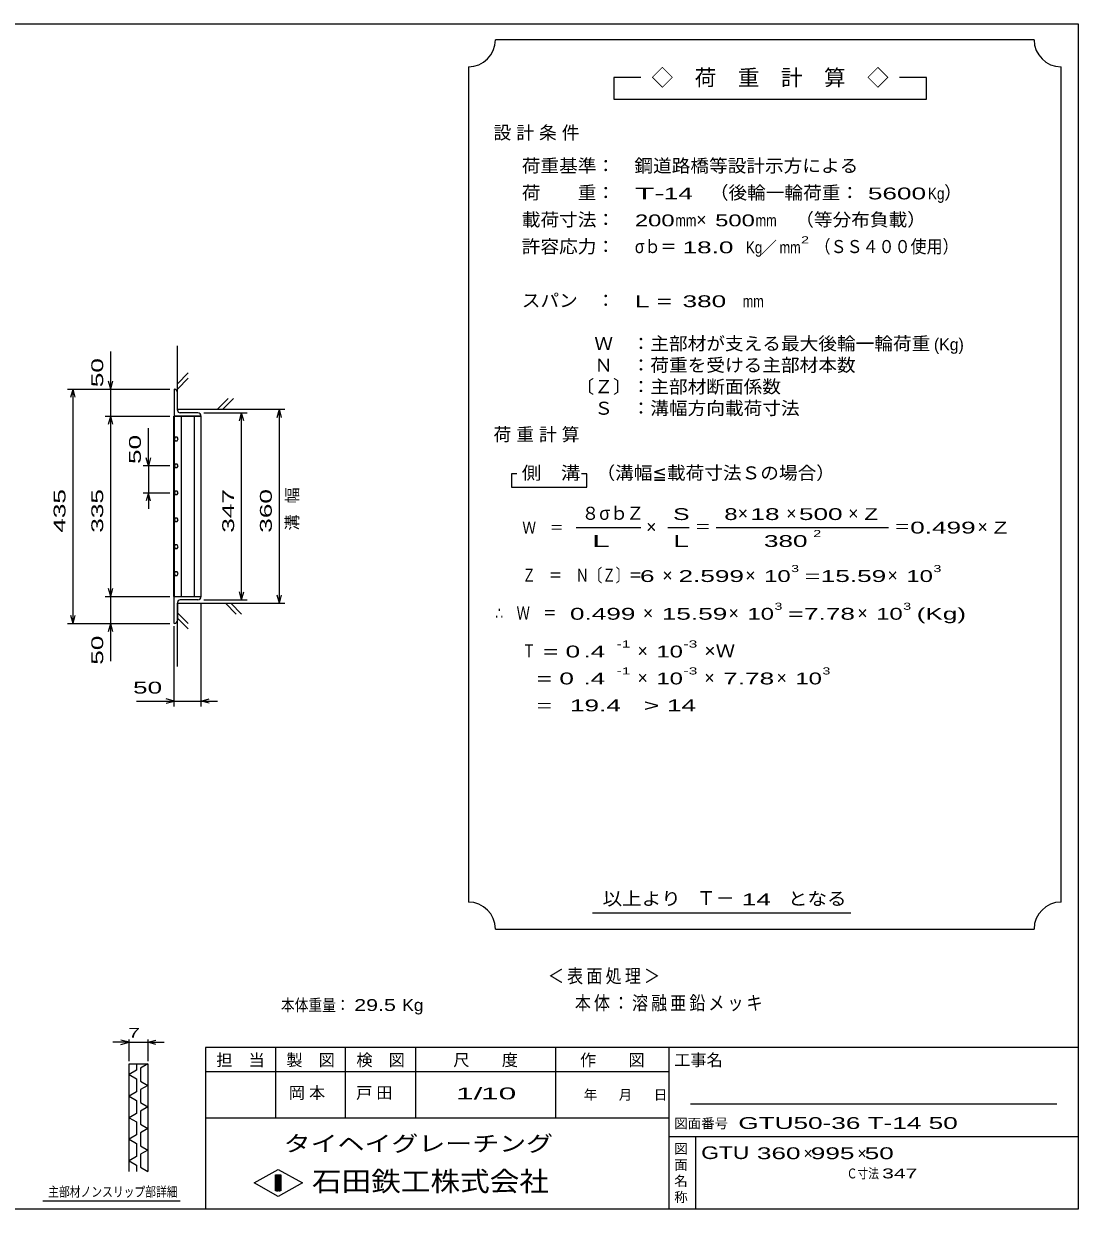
# Model space of a CAD drawing. Units: millimetres, scale not verified, with parts at other scales. Extents: x -1820 to 1731, y -1282 to 1054.
# Drawn here: x -227 to 1731, y -1146 to 1054 of the extents above; entities that cross this region are included whole.
import ezdxf
from ezdxf.enums import TextEntityAlignment as Align

# ---------------------------------------------------------------- set-up
doc = ezdxf.new("R2010")
doc.units = ezdxf.units.MM
doc.header["$LTSCALE"] = 10
for name, color, linetype, lineweight in [('0_2', 150, 'Continuous', 25), ('16', 3, 'Continuous', 25), ('22', 4, 'Continuous', 25), ('32', 4, 'Continuous', 25), ('54', 2, 'Continuous', 25), ('56', 2, 'Continuous', 25)]:
    doc.layers.add(name, color=color, linetype=linetype, lineweight=lineweight)
doc.styles.add('ベクトル', font='')
doc.styles.get('ベクトル').set_extended_font_data('ベクトル')

msp = doc.modelspace()

# ---------------------------------------------------------------- linework, layer by layer
at = {"layer": '0_2'}
for p, q in [((-1729, 1053.5), (1731, 1053.5)), ((1731, 1053.5), (1731, -1146.5)), ((1731, -846.5), (111, -846.5)), ((111, -846.5), (111, -1146.5)), ((241, -846.5), (241, -976.5)), ((371, -976.5), (371, -846.5)), ((501, -846.5), (501, -976.5)), ((761, -976.5), (761, -846.5)), ((971, -846.5), (971, -1146.5)), ((971, -891.5), (111, -891.5)), ((1691, -951.5), (1011, -951.5)), ((111, -976.5), (971, -976.5)), ((971, -1011.5), (1731, -1011.5)), ((1021, -1146.5), (1021, -1011.5)), ((201, -1097.5), (246, -1072.5)), ((246, -1072.5), (291, -1097.5)), ((246, -1122.5), (201, -1097.5)), ((241, -1082.5), (251, -1082.5)), ((241, -1112.5), (241, -1082.5)), ((241, -1082.5), (243, -1082.5)), ((243, -1082.5), (243, -1112.5)), ((245, -1112.5), (245, -1082.5)), ((245, -1082.5), (247, -1082.5)), ((291, -1097.5), (246, -1122.5)), ((247, -1082.5), (247, -1112.5)), ((249, -1112.5), (249, -1082.5)), ((249, -1082.5), (251, -1082.5)), ((251, -1082.5), (251, -1112.5)), ((251, -1082.5), (251, -1112.5)), ((251, -1112.5), (241, -1112.5)), ((243, -1112.5), (245, -1112.5)), ((247, -1112.5), (249, -1112.5)), ((1731, -1146.5), (-1729, -1146.5))]:
    msp.add_line(p, q, dxfattribs=at)
at = {"layer": '16'}
for p, q in [((53, 375.5), (53, 325.5)), ((59, 336.5), (59, 369.5)), ((97, 331.5), (64, 331.5)), ((52.3, -9.5), (52.3, 325.5)), ((52.3, 325.5), (53, 325.5)), ((53, 325.5), (103, 325.5)), ((53, 325.5), (53, -9.5)), ((103, 325.5), (53, 325.5)), ((65.5, 325.5), (65.5, -9.5)), ((90.5, -9.5), (90.5, 325.5)), ((103, -9.5), (103, 325.5)), ((54.85, 286.24), (53, 282.98)), ((58.6, 286.26), (54.85, 286.24)), ((60.5, 283), (58.6, 286.26)), ((53, 282.98), (54.9, 279.74)), ((54.9, 279.74), (58.65, 279.76)), ((58.65, 279.76), (60.5, 283.02)), ((54.85, 236.24), (53, 232.98)), ((53, 232.98), (54.9, 229.74)), ((58.6, 236.26), (54.85, 236.24)), ((54.9, 229.74), (58.65, 229.76)), ((60.5, 233), (58.6, 236.26)), ((58.65, 229.76), (60.5, 233.02)), ((54.85, 186.24), (53, 182.98)), ((53, 182.98), (54.9, 179.74)), ((58.6, 186.26), (54.85, 186.24)), ((54.9, 179.74), (58.65, 179.76)), ((60.5, 183), (58.6, 186.26)), ((58.65, 179.76), (60.5, 183.02)), ((54.85, 136.24), (53, 132.98)), ((53, 132.98), (54.9, 129.74)), ((58.6, 136.26), (54.85, 136.24)), ((60.5, 133), (58.6, 136.26)), ((58.65, 129.76), (60.5, 133.02)), ((54.9, 129.74), (58.65, 129.76)), ((54.85, 86.24), (53, 82.98)), ((53, 82.98), (54.9, 79.74)), ((58.6, 86.26), (54.85, 86.24)), ((54.9, 79.74), (58.65, 79.76)), ((60.5, 83), (58.6, 86.26)), ((58.65, 79.76), (60.5, 83.02)), ((54.85, 36.24), (53, 32.98)), ((53, 32.98), (54.9, 29.74)), ((58.6, 36.26), (54.85, 36.24)), ((54.9, 29.74), (58.65, 29.76)), ((60.5, 33), (58.6, 36.26)), ((58.65, 29.76), (60.5, 33.02)), ((53, -9.5), (52.3, -9.5)), ((53, -9.5), (103, -9.5)), ((53, -59.5), (53, -9.5)), ((53, -9.5), (103, -9.5)), ((59, -20.5), (59, -53.5)), ((97, -15.5), (64, -15.5))]:
    msp.add_line(p, q, dxfattribs=at)
for centre, radius, start, end in [((53, 369.5), 6, 0, 90), ((64, 336.5), 5, 180, 270), ((97, 325.5), 6, 0, 90), ((64, -20.5), 5, 90, 180), ((97, -9.5), 6, 270, 0), ((53, -53.5), 6, 270, 0)]:
    msp.add_arc(centre, radius, start, end, dxfattribs=at)
at = {"layer": '22'}
for p, q in [((-65, 375.5), (-65, 445.5)), ((59, 338), (59, 455.5)), ((59, 385.5), (79, 405.5)), ((-145, 375.5), (45, 375.5)), ((-139, 360.5), (-135, 375.5)), ((-131, 360.5), (-135, 375.5)), ((-135, -59.5), (-135, 375.5)), ((-75, 375.5), (45, 375.5)), ((-65, 375.5), (-69, 390.5)), ((-65, 375.5), (-61, 390.5)), ((-65, 325.5), (-65, 375.5)), ((59, 375.5), (79, 395.5)), ((133, 338), (153, 358)), ((143, 338), (163, 358)), ((59, 338), (258, 338)), ((108, 331.5), (188, 331.5)), ((174, 316.5), (178, 331.5)), ((182, 316.5), (178, 331.5)), ((178, -15.5), (178, 331.5)), ((244, 323), (248, 338)), ((252, 323), (248, 338)), ((248, -22), (248, 338)), ((-75, 325.5), (45, 325.5)), ((-69, 310.5), (-65, 325.5)), ((-61, 310.5), (-65, 325.5)), ((-65, -9.5), (-65, 325.5)), ((5, 233), (5, 303)), ((5, 233), (1, 248)), ((9, 248), (5, 233)), ((45, 233), (-5, 233)), ((5, 233), (5, 183)), ((-5, 183), (45, 183)), ((5, 183), (1, 168)), ((9, 168), (5, 183)), ((5, 183), (5, 153)), ((-65, -9.5), (-69, 5.5)), ((-65, -9.5), (-61, 5.5)), ((-75, -9.5), (45, -9.5)), ((-65, -59.5), (-65, -9.5)), ((59, -22), (258, -22)), ((59, -139.5), (59, -22)), ((108, -15.5), (188, -15.5)), ((168, -42), (148, -22)), ((178, -42), (158, -22)), ((178, -15.5), (174, -0.5)), ((178, -15.5), (182, -0.5)), ((248, -22), (244, -7)), ((248, -22), (252, -7)), ((79, -59.5), (59, -39.5)), ((103, -213.5), (103, -23.5)), ((-145, -59.5), (45, -59.5)), ((-135, -59.5), (-139, -44.5)), ((-135, -59.5), (-131, -44.5)), ((-75, -59.5), (45, -59.5)), ((-69, -74.5), (-65, -59.5)), ((-61, -74.5), (-65, -59.5)), ((-65, -129.5), (-65, -59.5)), ((53, -213.5), (53, -64.5)), ((79, -69.5), (59, -49.5)), ((-17, -203.5), (53, -203.5)), ((53, -203.5), (38, -199.5)), ((38, -207.5), (53, -203.5)), ((53, -203.5), (103, -203.5)), ((103, -203.5), (118, -199.5)), ((118, -207.5), (103, -203.5)), ((103, -203.5), (133, -203.5))]:
    msp.add_line(p, q, dxfattribs=at)
at = {"layer": '32'}
for p, q in [((-31, -836.5), (-46, -832.5)), ((-31, -871.5), (-31, -831.5)), ((4, -831.5), (4, -871.5)), ((4, -836.5), (19, -832.5)), ((-31, -836.5), (-61, -836.5)), ((-46, -840.5), (-31, -836.5)), ((-31, -836.5), (4, -836.5)), ((19, -840.5), (4, -836.5)), ((4, -836.5), (34, -836.5)), ((-31, -876.5), (4, -876.5)), ((-31, -1076.5), (-31, -876.5)), ((-17, -876.5), (-17, -888.5)), ((4, -876.5), (-10, -884.5)), ((4, -876.5), (4, -1076.5)), ((-17, -888.5), (-31, -896.5)), ((-31, -896.5), (-17, -904.5)), ((-10, -884.5), (-10, -908.5)), ((-17, -904.5), (-17, -928.5)), ((-10, -908.5), (4, -916.5)), ((4, -916.5), (-10, -924.5)), ((-17, -928.5), (-31, -936.5)), ((-31, -936.5), (-17, -944.5)), ((-17, -944.5), (-17, -968.5)), ((-10, -924.5), (-10, -948.5)), ((-10, -948.5), (4, -956.5)), ((4, -956.5), (-10, -964.5)), ((-10, -964.5), (-10, -988.5)), ((-17, -968.5), (-31, -976.5)), ((-31, -976.5), (-17, -984.5)), ((-17, -984.5), (-17, -1008.5)), ((-10, -988.5), (4, -996.5)), ((-17, -1008.5), (-31, -1016.5)), ((4, -996.5), (-10, -1004.5)), ((-10, -1004.5), (-10, -1028.5)), ((-31, -1016.5), (-17, -1024.5)), ((-17, -1024.5), (-17, -1048.5)), ((-10, -1028.5), (4, -1036.5)), ((-17, -1048.5), (-31, -1056.5)), ((4, -1036.5), (-10, -1044.5)), ((-10, -1044.5), (-10, -1068.5)), ((-31, -1056.5), (-17, -1064.5)), ((-17, -1064.5), (-17, -1076.5)), ((-10, -1068.5), (4, -1076.5)), ((64, -1131.5), (-191, -1131.5))]:
    msp.add_line(p, q, dxfattribs=at)
at = {"layer": '56', "color": 4}
for p, q in [((1649, 1023.5), (649, 1023.5)), ((599, 973.5), (599, -576.5)), ((1699, -576.5), (1699, 973.5)), ((919, 953.5), (869, 953.5)), ((869, 953.5), (869, 913.5)), ((1449, 953.5), (1399, 953.5)), ((1449, 913.5), (1449, 953.5)), ((869, 913.5), (1449, 913.5)), ((689, 218.5), (679, 218.5)), ((679, 218.5), (679, 193.5)), ((819, 218.5), (809, 218.5)), ((819, 193.5), (819, 218.5)), ((679, 193.5), (819, 193.5)), ((799, 118.5), (919, 118.5)), ((969, 118.5), (1009, 118.5)), ((1059, 118.5), (1379, 118.5)), ((829, -596.5), (1309, -596.5)), ((649, -626.5), (1649, -626.5))]:
    msp.add_line(p, q, dxfattribs=at)
for centre, start, end in [((599, 1023.5), 270, 0), ((1699, 1023.5), 180, 270), ((599, -626.5), 0, 90), ((1699, -626.5), 90, 180)]:
    msp.add_arc(centre, 50, start, end, dxfattribs=at)

# ---------------------------------------------------------------- texts
at = {"layer": '0_2', "style": 'ベクトル'}
for s, height, p in [('担\u3000当', 21.99, (131, -869.5)), ('製\u3000図', 21.99, (261, -869.5)), ('検\u3000図', 21.99, (391, -869.5)), ('尺\u3000\u3000度', 21.99, (571, -869.5)), ('作\u3000\u3000図', 21.99, (806, -869.5)), ('工事名', 21.99, (981, -869.5)), ('年', 18.33, (813, -934)), ('月', 18.33, (878, -934)), ('日', 18.33, (943, -934)), ('図面番号', 18.33, (981, -987)), ('図', 18.33, (981, -1034)), ('面', 18.33, (981, -1064)), ('名', 18.33, (981, -1094)), ('称', 18.33, (981, -1124))]:
    msp.add_text(s, height=height, dxfattribs=at).set_placement(p, align=Align.MIDDLE_LEFT)
at = {"layer": '0_2', "color": 222, "style": 'ベクトル'}
for s, height, width, p in [('タイヘイグレーチング', 29.33, 1.25, (256, -1024.5)), ('石田鉄工株式会社', 36.66, 1.1, (308.5, -1094.5))]:
    msp.add_text(s, height=height, dxfattribs=dict(at, width=width)).set_placement(p, align=Align.MIDDLE_LEFT)
at = {"layer": '22', "color": 2, "style": 'ベクトル', "width": 1.65}
for s, p in [(' 50 ', (-90, 365.5)), (' 50 ', (-20, 223)), (' 435 ', (-160, 95.5)), (' 335 ', (-90, 95.5)), (' 347 ', (153, 95.5)), (' 360 ', (223, 95.5)), (' 50 ', (-90, -149.5))]:
    msp.add_text(s, height=21.99, rotation=90, dxfattribs=at).set_placement(p, align=Align.MIDDLE_LEFT)
at = {"layer": '22', "color": 2, "style": 'ベクトル'}
for s, width, p in [(' 50 ', 1.65, (-37, -178.5)), ('本体重量：', 0.85, (251, -767.5)), (' 29.5', 1.35, (376, -767.5)), ('Kg', 1.1, (476, -767.5)), ('1/', 2, (576, -931.5)), (' 10 ', 2, (606, -931.5))]:
    msp.add_text(s, height=21.99, dxfattribs=dict(at, width=width)).set_placement(p, align=Align.MIDDLE_LEFT)
at = {"layer": '22', "color": 2, "insert": (273, 113), "char_height": 21.99, "attachment_point": 4, "rotation": 90, "style": 'ベクトル'}
msp.add_mtext('\\T1.67;溝幅', dxfattribs=at)
at = {"layer": '22', "color": 2, "char_height": 21.99, "attachment_point": 4, "style": 'ベクトル'}
for s, insert in [('\\T1.25;岡本\u3000', (265.5, -931.5)), ('\\T1.25;戸田\u3000', (390.5, -931.5))]:
    msp.add_mtext(s, dxfattribs=dict(at, insert=insert))
at = {"layer": '32', "color": 2, "style": 'ベクトル'}
for s, width, p in [(' 7 ', 1.6, (-43.5, -819)), ('主部材ノンスリップ部詳細', 0.8, (-181, -1114))]:
    msp.add_text(s, height=18.33, dxfattribs=dict(at, width=width)).set_placement(p, align=Align.MIDDLE_LEFT)
at = {"layer": '54', "style": 'ベクトル'}
for s, height, width, p in [('GTU50-36 T-14 50       ', 21.99, 1.65, (1100, -986.5)), ('GTU', 23.46, 1.35, (1031, -1041.5)), (' 360 ', 21.99, 1.65, (1121, -1042.5)), (' 995 ', 21.99, 1.65, (1221, -1042.5)), (' 50 ', 21.99, 1.65, (1321, -1042.5)), ('Ｃ寸法：', 18.33, 0.8, (1301, -1080)), (' 347 ', 18.33, 1.6, (1356, -1080))]:
    msp.add_text(s, height=height, dxfattribs=dict(at, width=width)).set_placement(p, align=Align.MIDDLE_LEFT)
for p in [(1221, -1042.5), (1321, -1042.5)]:
    msp.add_text('×', height=21.99, dxfattribs=at).set_placement(p, align=Align.MIDDLE_LEFT)
at = {"layer": '54', "char_height": 25.66, "attachment_point": 4, "style": 'ベクトル'}
for s, insert in [('\\T1.2;\\W0.85;＜表面処理＞', (746.5, -715)), ('\\T1.19;\\W0.85;本体：溶融亜鉛メッキ', (796.5, -765))]:
    msp.add_mtext(s, dxfattribs=dict(at, insert=insert))
at = {"layer": '56', "style": 'ベクトル'}
for s, height, p in [('◇\u3000荷\u3000重\u3000計\u3000算\u3000◇', 29.33, (939, 953.5)), ('）', 24.19, (1482, 740)), ('×', 24.19, (1022, 690)), ('／', 21.99, (1141.5, 638.5)), ('(Kg)', 21.99, (1463, 458.5)), ('８', 24.19, (809, 145)), ('σｂ', 24.19, (842, 145)), ('Ｚ', 24.19, (892, 145)), ('×', 24.19, (1099, 145)), ('×', 24.19, (1189, 145)), ('×', 24.19, (1304, 145)), ('×', 24.19, (929, 120)), ('×', 24.19, (1544, 120)), ('×', 24.19, (959, 30)), ('×', 24.19, (1113, 30)), ('×', 24.19, (1377, 30)), ('×', 24.19, (923, -40)), ('×', 24.19, (1082, -40)), ('×', 24.19, (1321, -40)), ('×', 24.19, (913, -110)), ('×', 24.19, (913, -160)), ('×', 24.19, (1037, -160)), ('×', 24.19, (1171, -160)), ('Ｔ－', 25.66, (1023, -569))]:
    msp.add_text(s, height=height, dxfattribs=at).set_placement(p, align=Align.MIDDLE_LEFT)
for s, height, width, p in [('荷重基準：\u3000', 24.19, 1.05, (698, 790)), ('鋼道路橋等設計示方による', 24.19, 1.05, (907, 790)), ('荷\u3000\u3000重：\u3000', 24.19, 1.05, (698, 740)), ('T-', 21.99, 2, (908, 738.5)), (' 14 ', 21.99, 1.65, (948, 738.5)), ('（後輪一輪荷重：', 24.19, 1.05, (1047, 740)), (' 5600', 21.99, 1.65, (1327, 738.5)), ('Kg', 21.99, 0.85, (1452, 738.5)), ('載荷寸法：\u3000', 24.19, 1.05, (698, 690)), ('\u3000（等分布負載）', 24.19, 1.05, (1171, 690)), ('200', 21.99, 1.5, (908, 688.5)), ('mm', 21.99, 0.8, (983, 688.5)), ('500', 21.99, 1.5, (1057, 688.5)), ('mm', 21.99, 0.8, (1132, 688.5)), ('許容応力：\u3000', 24.19, 1.05, (698, 640)), ('σｂ＝', 24.19, 0.9, (908, 640)), (' 18.0', 21.99, 1.65, (983, 638.5)), ('Kg', 21.99, 0.85, (1114, 638.5)), ('mm', 21.99, 0.8, (1176.5, 638.5)), ('2', 13.2, 1.5, (1216.5, 652.5)), ('（ＳＳ４００使用）', 24.19, 0.9, (1241.5, 640)), ('スパン\u3000：\u3000', 24.19, 1.05, (698, 540)), ('L =', 21.99, 1.65, (908, 538.5)), (' 380 ', 21.99, 1.65, (983, 538.5)), ('mm', 21.99, 0.8, (1108, 538.5)), ('\u3000Ｗ\u3000：主部材が支える最大後輪一輪荷重', 24.19, 1.05, (798, 460)), ('\u3000Ｎ\u3000：荷重を受ける主部材本数', 24.19, 1.05, (798, 420)), ('〔Ｚ〕：主部材断面係数', 24.19, 1.05, (798, 380)), ('\u3000Ｓ\u3000：溝幅方向載荷寸法', 24.19, 1.05, (798, 340)), ('側\u3000溝', 24.19, 1.1, (698, 220)), ('\u3000（溝幅≦載荷寸法Ｓの場合）', 24.19, 1.05, (802, 220)), ('S', 21.99, 1.55, (979, 143.5)), ('8', 21.99, 1.5, (1074, 143.5)), (' 18 ', 21.99, 1.65, (1109, 143.5)), (' 500 ', 21.99, 1.65, (1199, 143.5)), ('Z', 21.99, 1.4, (1334, 143.5)), ('Ｗ\u3000＝', 21.99, 0.85, (699, 118.5)), ('＝', 24.19, 0.9, (1019, 120)), ('2', 13.2, 1.5, (1239, 107.5)), ('＝', 24.19, 0.9, (1389, 120)), ('0.499', 21.99, 1.65, (1419, 118.5)), ('Z', 21.99, 1.4, (1574, 118.5)), ('L', 21.99, 1.8, (979, 93.5)), (' 380 ', 21.99, 1.65, (1134, 93.5)), ('Ｚ\u3000＝\u3000Ｎ〔Ｚ〕＝', 24.19, 0.75, (699, 30)), ('3', 13.2, 1.5, (1198, 42.5)), ('3', 13.2, 1.5, (1462, 42.5)), (' 6 ', 21.99, 1.65, (904, 28.5)), ('2.599', 21.99, 1.65, (989, 28.5)), ('10', 21.99, 1.5, (1148, 28.5)), ('=', 21.99, 1.7, (1223, 28.5)), ('15.59', 21.99, 1.65, (1253, 28.5)), ('10', 21.99, 1.5, (1412, 28.5)), ('3', 13.2, 1.5, (1167, -27.5)), ('3', 13.2, 1.5, (1406, -27.5)), ('∴\u3000Ｗ\u3000＝', 24.19, 0.75, (649, -40)), (' 0.499', 21.99, 1.65, (774, -41.5)), ('15.59', 21.99, 1.65, (958, -41.5)), ('10', 21.99, 1.5, (1117, -41.5)), ('=', 21.99, 1.7, (1192, -41.5)), ('7.78', 21.99, 1.65, (1222, -41.5)), ('10', 21.99, 1.5, (1356, -41.5)), ('(Kg)', 21.99, 1.65, (1431, -41.5)), ('Ｔ', 24.19, 0.75, (699, -110)), (' = 0', 21.99, 1.65, (724, -111.5)), (' .4 ', 21.99, 1.65, (799, -111.5)), ('-1', 13.2, 1.65, (874, -97.5)), ('10', 21.99, 1.5, (948, -111.5)), ('-3', 13.2, 1.65, (998, -97.5)), ('×Ｗ', 24.19, 1.1, (1037, -110)), ('  = 0', 21.99, 1.65, (699, -161.5)), (' .4 ', 21.99, 1.65, (799, -161.5)), ('-1', 13.2, 1.65, (874, -147.5)), ('10', 21.99, 1.5, (948, -161.5)), ('-3', 13.2, 1.65, (998, -147.5)), ('7.78', 21.99, 1.65, (1072, -161.5)), ('10', 21.99, 1.5, (1206, -161.5)), ('3', 13.2, 1.5, (1256, -147.5)), ('  =', 21.99, 1.65, (699, -211.5)), (' 19.4', 21.99, 1.65, (774, -211.5)), ('>', 21.99, 1.7, (924, -211.5)), (' 14 ', 21.99, 1.65, (954, -211.5)), ('以上より\u3000', 24.19, 1.1, (848, -570)), (' 14 ', 21.99, 1.65, (1093, -571.5)), ('となる', 24.19, 1.1, (1192, -570))]:
    msp.add_text(s, height=height, dxfattribs=dict(at, width=width)).set_placement(p, align=Align.MIDDLE_LEFT)
at = {"layer": '56', "attachment_point": 4, "style": 'ベクトル'}
for s, insert, char_height in [('\\T1.28;設計条件', (645.5, 850), 24.19), ('\\T1.28;荷重計算', (645.5, 290), 24.19), ('\\T1.5;\\W2;\\~L\\~', (804, 93.5), 21.99)]:
    msp.add_mtext(s, dxfattribs=dict(at, insert=insert, char_height=char_height))

doc.saveas('drawing.dxf')
